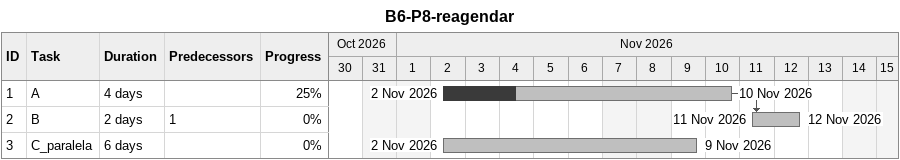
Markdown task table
B6-P8-reagendar

| ID | Task | Duration | Start | Finish | Predecessors | % complete |
|---|---|---|---|---|---|---|
| 1 | A | 4d | 2026-11-02 | 2026-11-10 |  | 25 |
| 2 | B | 2d | 2026-11-11 | 2026-11-12 | 1 | 0 |
| 3 | C_paralela | 6d | 2026-11-02 | 2026-11-09 |  | 0 |
